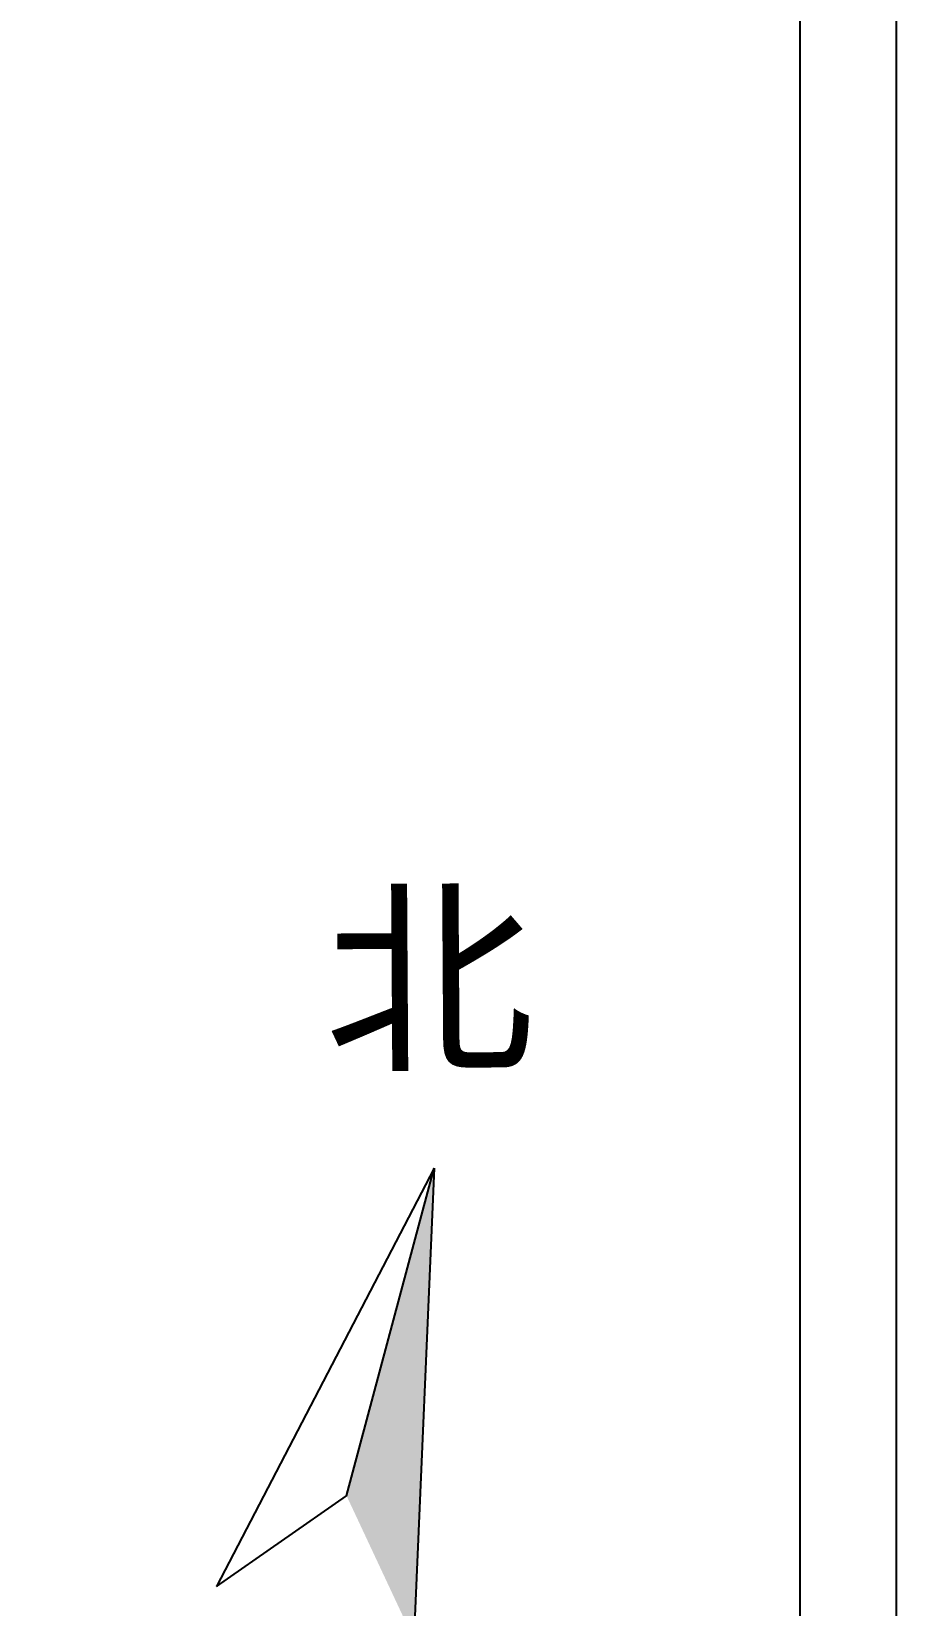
# Model space of a CAD drawing. Header units: inches. Extents: x -449189 to -231461, y -105857 to 48108.
# Drawn here: x -259322 to -231461, y -79582 to -28867 of the extents above; entities that cross this region are included whole.
import ezdxf

# ---------------------------------------------------------------- set-up
doc = ezdxf.new("R2010")
doc.units = ezdxf.units.IN
doc.header["$MEASUREMENT"] = 0
doc.styles.add('3F_2017.02$0$H1', font='swisscl.ttf')

msp = doc.modelspace()

# ---------------------------------------------------------------- hatches: boundary and pattern name
msp.add_hatch(color=256).paths.add_polyline_path([(-249174.5531, -76044.8598), (-247006.8679, -80674.9604), (-246347.7592, -65495.1215)])

# ---------------------------------------------------------------- linework, layer by layer
for p, q in [((-246347.7592, -65495.1215), (-253366.8739, -78970.8019)), ((-249174.5531, -76044.8598), (-246347.7592, -65495.1215)), ((-246347.7592, -65495.1215), (-247006.8679, -80674.9604))]:
    msp.add_line(p, q)
at = {"ltscale": 0.1}
msp.add_line((-253366.8739, -78970.8019), (-249174.5531, -76044.8598), dxfattribs=at)
msp.add_lwpolyline([(-446078.4899, 44220.1278), (-234571.2899, 44220.1278), (-234571.2899, -101968.6722), (-446078.4899, -101968.6722)], close=True)
msp.add_lwpolyline([(-241828.8899, -105856.6722), (-231460.8899, -105856.6722), (-231460.8899, 37740.1278)])

# ---------------------------------------------------------------- texts
at = {"style": '3F_2017.02$0$H1'}
msp.add_text('北', height=4957.2, rotation=0.35940136, dxfattribs=at).set_placement((-249881.089, -61895.5741))

doc.saveas('drawing.dxf')
